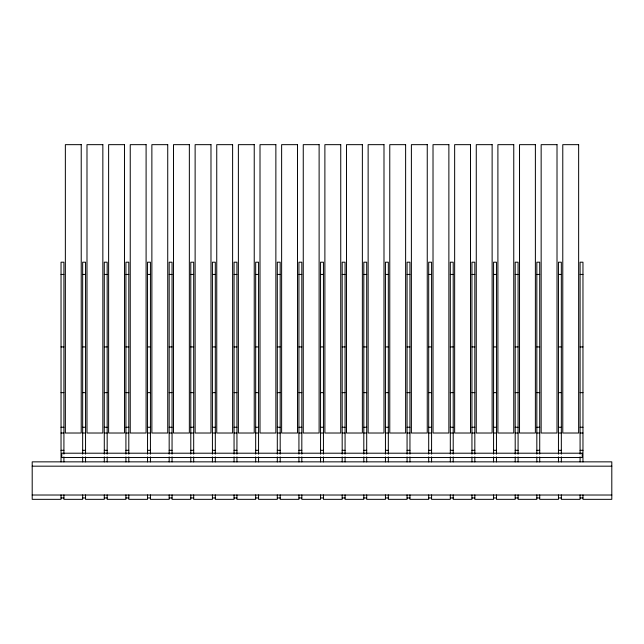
<?xml version="1.0" encoding="UTF-8"?>
<svg xmlns="http://www.w3.org/2000/svg" width="644" height="644" viewBox="0 0 644 644"><rect width="100%" height="100%" fill="white"/><g stroke="black" fill="none" stroke-linecap="round" stroke-linejoin="round"><path stroke-width="0.97" d="M61.035 274.425L63.917 274.425M82.665 274.425L85.547 274.425M104.288 274.425L107.17 274.425M125.918 274.425L128.8 274.425M147.54 274.425L150.43 274.425M169.171 274.425L172.053 274.425M190.793 274.425L193.683 274.425M212.423 274.425L215.305 274.425M234.054 274.425L236.936 274.425M255.676 274.425L258.558 274.425M277.306 274.425L280.188 274.425M298.929 274.425L301.819 274.425M320.559 274.425L323.441 274.425M342.181 274.425L345.071 274.425M363.812 274.425L366.694 274.425M385.442 274.425L388.324 274.425M407.064 274.425L409.946 274.425M428.695 274.425L431.577 274.425M450.317 274.425L453.207 274.425M471.947 274.425L474.829 274.425M493.57 274.425L496.46 274.425M515.2 274.425L518.082 274.425M536.83 274.425L539.712 274.425M558.453 274.425L561.335 274.425M580.083 274.425L582.965 274.425M61.035 346.931L63.917 346.931M82.665 346.931L85.547 346.931M104.288 346.931L107.17 346.931M125.918 346.931L128.8 346.931M147.54 346.931L150.43 346.931M169.171 346.931L172.053 346.931M190.793 346.931L193.683 346.931M212.423 346.931L215.305 346.931M234.054 346.931L236.936 346.931M255.676 346.931L258.558 346.931M277.306 346.931L280.188 346.931M298.929 346.931L301.819 346.931M320.559 346.931L323.441 346.931M342.181 346.931L345.071 346.931M363.812 346.931L366.694 346.931M385.442 346.931L388.324 346.931M407.064 346.931L409.946 346.931M428.695 346.931L431.577 346.931M450.317 346.931L453.207 346.931M471.947 346.931L474.829 346.931M493.57 346.931L496.46 346.931M515.2 346.931L518.082 346.931M536.83 346.931L539.712 346.931M558.453 346.931L561.335 346.931M580.083 346.931L582.965 346.931M61.035 392.647L63.917 392.647M82.665 392.647L85.547 392.647M104.288 392.647L107.17 392.647M125.918 392.647L128.8 392.647M147.54 392.647L150.43 392.647M169.171 392.647L172.053 392.647M190.793 392.647L193.683 392.647M212.423 392.647L215.305 392.647M234.054 392.647L236.936 392.647M255.676 392.647L258.558 392.647M277.306 392.647L280.188 392.647M298.929 392.647L301.819 392.647M320.559 392.647L323.441 392.647M342.181 392.647L345.071 392.647M363.812 392.647L366.694 392.647M385.442 392.647L388.324 392.647M407.064 392.647L409.946 392.647M428.695 392.647L431.577 392.647M450.317 392.647L453.207 392.647M471.947 392.647L474.829 392.647M493.57 392.647L496.46 392.647M515.2 392.647L518.082 392.647M536.83 392.647L539.712 392.647M558.453 392.647L561.335 392.647M580.083 392.647L582.965 392.647M61.035 427.254L63.917 427.254M82.665 427.254L85.547 427.254M104.288 427.254L107.17 427.254M125.918 427.254L128.8 427.254M147.54 427.254L150.43 427.254M169.171 427.254L172.053 427.254M190.793 427.254L193.683 427.254M212.423 427.254L215.305 427.254M234.054 427.254L236.936 427.254M255.676 427.254L258.558 427.254M277.306 427.254L280.188 427.254M298.929 427.254L301.819 427.254M320.559 427.254L323.441 427.254M342.181 427.254L345.071 427.254M363.812 427.254L366.694 427.254M385.442 427.254L388.324 427.254M407.064 427.254L409.946 427.254M428.695 427.254L431.577 427.254M450.317 427.254L453.207 427.254M471.947 427.254L474.829 427.254M493.57 427.254L496.46 427.254M515.2 427.254L518.082 427.254M536.83 427.254L539.712 427.254M558.453 427.254L561.335 427.254M580.083 427.254L582.965 427.254M61.035 433.018L63.917 433.018M82.665 433.018L85.547 433.018M104.288 433.018L107.17 433.018M125.918 433.018L128.8 433.018M147.54 433.018L150.43 433.018M169.171 433.018L172.053 433.018M190.793 433.018L193.683 433.018M212.423 433.018L215.305 433.018M234.054 433.018L236.936 433.018M255.676 433.018L258.558 433.018M277.306 433.018L280.188 433.018M298.929 433.018L301.819 433.018M320.559 433.018L323.441 433.018M342.181 433.018L345.071 433.018M363.812 433.018L366.694 433.018M385.442 433.018L388.324 433.018M407.064 433.018L409.946 433.018M428.695 433.018L431.577 433.018M450.317 433.018L453.207 433.018M471.947 433.018L474.829 433.018M493.57 433.018L496.46 433.018M515.2 433.018L518.082 433.018M536.83 433.018L539.712 433.018M558.453 433.018L561.335 433.018M580.083 433.018L582.965 433.018M61.035 450.317L63.917 450.317M82.665 450.317L85.547 450.317M104.288 450.317L107.17 450.317M125.918 450.317L128.8 450.317M147.54 450.317L150.43 450.317M169.171 450.317L172.053 450.317M190.793 450.317L193.683 450.317M212.423 450.317L215.305 450.317M234.054 450.317L236.936 450.317M255.676 450.317L258.558 450.317M277.306 450.317L280.188 450.317M298.929 450.317L301.819 450.317M320.559 450.317L323.441 450.317M342.181 450.317L345.071 450.317M363.812 450.317L366.694 450.317M385.442 450.317L388.324 450.317M407.064 450.317L409.946 450.317M428.695 450.317L431.577 450.317M450.317 450.317L453.207 450.317M471.947 450.317L474.829 450.317M493.57 450.317L496.46 450.317M515.2 450.317L518.082 450.317M536.83 450.317L539.712 450.317M558.453 450.317L561.335 450.317M580.083 450.317L582.965 450.317M32.2 466.176L611.8 466.176M32.2 495.019L611.8 495.019M61.035 497.957L63.917 497.957M82.665 497.957L85.547 497.957M104.288 497.957L107.17 497.957M125.918 497.957L128.8 497.957M147.54 497.957L150.43 497.957M169.171 497.957L172.053 497.957M190.793 497.957L193.683 497.957M212.423 497.957L215.305 497.957M234.054 497.957L236.936 497.957M255.676 497.957L258.558 497.957M277.306 497.957L280.188 497.957M298.929 497.957L301.819 497.957M320.559 497.957L323.441 497.957M342.181 497.957L345.071 497.957M363.812 497.957L366.694 497.957M385.442 497.957L388.324 497.957M407.064 497.957L409.946 497.957M428.695 497.957L431.577 497.957M450.317 497.957L453.207 497.957M471.947 497.957L474.829 497.957M493.57 497.957L496.46 497.957M515.2 497.957L518.082 497.957M536.83 497.957L539.712 497.957M558.453 497.957L561.335 497.957M580.083 497.957L582.965 497.957M582.965 461.917L582.965 262.197L580.083 262.197L580.083 454.165M582.965 494.938L582.965 499.341L611.8 499.341L611.8 461.853L32.2 461.853L32.2 499.341L61.035 499.341L61.035 494.938M580.083 456.862L580.083 461.917M580.083 494.938L580.083 499.341L561.335 499.341L561.335 494.938M561.335 454.165L561.335 262.197L558.453 262.197L558.453 454.165M561.335 456.862L561.335 461.917M558.453 456.862L558.453 461.917M558.453 494.938L558.453 499.341L539.712 499.341L539.712 494.938M539.712 454.165L539.712 262.197L536.83 262.197L536.83 454.165M539.712 456.862L539.712 461.917M536.83 456.862L536.83 461.917M536.83 494.938L536.83 499.341L518.082 499.341L518.082 494.938M518.082 454.165L518.082 262.197L515.2 262.197L515.2 454.165M518.082 456.862L518.082 461.917M515.2 456.862L515.2 461.917M515.2 494.938L515.2 499.341L496.46 499.341L496.46 494.938M496.46 454.165L496.46 262.197L493.57 262.197L493.57 454.165M496.46 456.862L496.46 461.917M493.57 456.862L493.57 461.917M493.57 494.938L493.57 499.341L474.829 499.341L474.829 494.938M474.829 454.165L474.829 262.197L471.947 262.197L471.947 454.165M474.829 456.862L474.829 461.917M471.947 456.862L471.947 461.917M471.947 494.938L471.947 499.341L453.207 499.341L453.207 494.938M453.207 454.165L453.207 262.197L450.317 262.197L450.317 454.165M453.207 456.862L453.207 461.917M450.317 456.862L450.317 461.917M450.317 494.938L450.317 499.341L431.577 499.341L431.577 494.938M431.577 454.165L431.577 262.197L428.695 262.197L428.695 454.165M431.577 456.862L431.577 461.917M428.695 456.862L428.695 461.917M428.695 494.938L428.695 499.341L409.946 499.341L409.946 494.938M409.946 454.165L409.946 262.197L407.064 262.197L407.064 454.165M409.946 456.862L409.946 461.917M407.064 456.862L407.064 461.917M407.064 494.938L407.064 499.341L388.324 499.341L388.324 494.938M388.324 454.165L388.324 262.197L385.442 262.197L385.442 454.165M388.324 456.862L388.324 461.917M385.442 456.862L385.442 461.917M385.442 494.938L385.442 499.341L366.694 499.341L366.694 494.938M366.694 454.165L366.694 262.197L363.812 262.197L363.812 454.165M366.694 456.862L366.694 461.917M363.812 456.862L363.812 461.917M363.812 494.938L363.812 499.341L345.071 499.341L345.071 494.938M345.071 454.165L345.071 262.197L342.181 262.197L342.181 454.165M345.071 456.862L345.071 461.917M342.181 456.862L342.181 461.917M342.181 494.938L342.181 499.341L323.441 499.341L323.441 494.938M323.441 454.165L323.441 262.197L320.559 262.197L320.559 454.165M323.441 456.862L323.441 461.917M320.559 456.862L320.559 461.917M320.559 494.938L320.559 499.341L301.819 499.341L301.819 494.938M301.819 454.165L301.819 262.197L298.929 262.197L298.929 454.165M301.819 456.862L301.819 461.917M298.929 456.862L298.929 461.917M298.929 494.938L298.929 499.341L280.188 499.341L280.188 494.938M280.188 454.165L280.188 262.197L277.306 262.197L277.306 454.165M280.188 456.862L280.188 461.917M277.306 456.862L277.306 461.917M277.306 494.938L277.306 499.341L258.558 499.341L258.558 494.938M258.558 454.165L258.558 262.197L255.676 262.197L255.676 454.165M258.558 456.862L258.558 461.917M255.676 456.862L255.676 461.917M255.676 494.938L255.676 499.341L236.936 499.341L236.936 494.938M236.936 454.165L236.936 262.197L234.054 262.197L234.054 454.165M236.936 456.862L236.936 461.917M234.054 456.862L234.054 461.917M234.054 494.938L234.054 499.341L215.305 499.341L215.305 494.938M215.305 454.165L215.305 262.197L212.423 262.197L212.423 454.165M215.305 456.862L215.305 461.917M212.423 456.862L212.423 461.917M212.423 494.938L212.423 499.341L193.683 499.341L193.683 494.938M193.683 454.165L193.683 262.197L190.793 262.197L190.793 454.165M193.683 456.862L193.683 461.917M190.793 456.862L190.793 461.917M190.793 494.938L190.793 499.341L172.053 499.341L172.053 494.938M172.053 454.165L172.053 262.197L169.171 262.197L169.171 454.165M172.053 456.862L172.053 461.917M169.171 456.862L169.171 461.917M169.171 494.938L169.171 499.341L150.43 499.341L150.43 494.938M150.43 454.165L150.43 262.197L147.54 262.197L147.54 454.165M150.43 456.862L150.43 461.917M147.54 456.862L147.54 461.917M147.54 494.938L147.54 499.341L128.8 499.341L128.8 494.938M128.8 454.165L128.8 262.197L125.918 262.197L125.918 454.165M128.8 456.862L128.8 461.917M125.918 456.862L125.918 461.917M125.918 494.938L125.918 499.341L107.17 499.341L107.17 494.938M107.17 454.165L107.17 262.197L104.288 262.197L104.288 454.165M107.17 456.862L107.17 461.917M104.288 456.862L104.288 461.917M104.288 494.938L104.288 499.341L85.547 499.341L85.547 494.938M85.547 454.165L85.547 262.197L82.665 262.197L82.665 454.165M85.547 456.862L85.547 461.917M82.665 456.862L82.665 461.917M82.665 494.938L82.665 499.341L63.917 499.341L63.917 494.938M63.917 454.165L63.917 262.197L61.035 262.197L61.035 461.917M63.917 456.862L63.917 461.917M81.225 144.659L65.358 144.659L65.358 433.018L81.225 433.018L81.225 144.659M102.847 144.659L86.988 144.659L86.988 433.018L102.847 433.018L102.847 144.659M124.477 144.659L108.619 144.659L108.619 433.018L124.477 433.018L124.477 144.659M146.099 144.659L130.241 144.659L130.241 433.018L146.099 433.018L146.099 144.659M167.73 144.659L151.871 144.659L151.871 433.018L167.73 433.018L167.73 144.659M189.352 144.659L173.494 144.659L173.494 433.018L189.352 433.018L189.352 144.659M210.982 144.659L195.124 144.659L195.124 433.018L210.982 433.018L210.982 144.659M232.613 144.659L216.746 144.659L216.746 433.018L232.613 433.018L232.613 144.659M254.235 144.659L238.377 144.659L238.377 433.018L254.235 433.018L254.235 144.659M275.865 144.659L260.007 144.659L260.007 433.018L275.865 433.018L275.865 144.659M297.488 144.659L281.629 144.659L281.629 433.018L297.488 433.018L297.488 144.659M319.118 144.659L303.26 144.659L303.26 433.018L319.118 433.018L319.118 144.659M340.74 144.659L324.882 144.659L324.882 433.018L340.74 433.018L340.74 144.659M362.371 144.659L346.512 144.659L346.512 433.018L362.371 433.018L362.371 144.659M383.993 144.659L368.135 144.659L368.135 433.018L383.993 433.018L383.993 144.659M405.623 144.659L389.765 144.659L389.765 433.018L405.623 433.018L405.623 144.659M427.254 144.659L411.387 144.659L411.387 433.018L427.254 433.018L427.254 144.659M448.876 144.659L433.018 144.659L433.018 433.018L448.876 433.018L448.876 144.659M470.506 144.659L454.648 144.659L454.648 433.018L470.506 433.018L470.506 144.659M492.129 144.659L476.27 144.659L476.27 433.018L492.129 433.018L492.129 144.659M513.759 144.659L497.901 144.659L497.901 433.018L513.759 433.018L513.759 144.659M535.381 144.659L519.523 144.659L519.523 433.018L535.381 433.018L535.381 144.659M557.012 144.659L541.153 144.659L541.153 433.018L557.012 433.018L557.012 144.659M578.642 144.659L562.776 144.659L562.776 433.018L578.642 433.018L578.642 144.659M582.24 453.207L61.76 453.207L61.76 457.53L582.24 457.53L582.24 453.207"/></g></svg>
